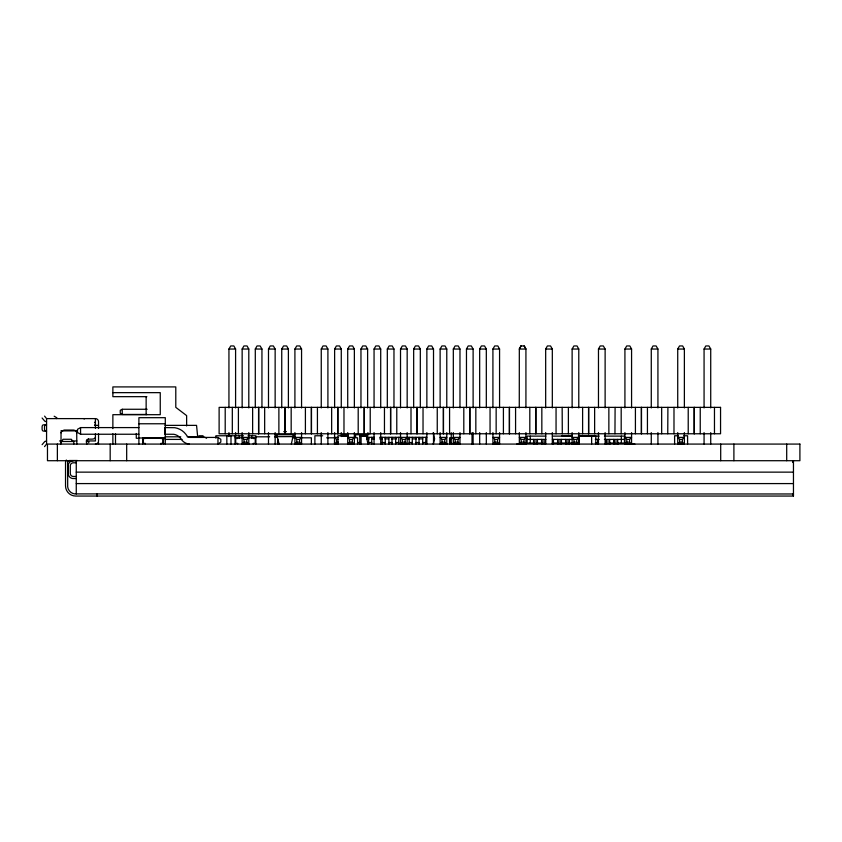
<?xml version="1.0" encoding="UTF-8"?>
<svg xmlns="http://www.w3.org/2000/svg" width="842" height="842" viewBox="0 0 842 842"><rect width="100%" height="100%" fill="white"/><g stroke="black" fill="none" stroke-linecap="round" stroke-linejoin="round"><path stroke-width="1.26" d="M86.894 444.081C83.768 435.524 93.936 441.734 95.42 437.324M76.811 444.081L76.717 432.388L75.485 430.609L73.696 430.052L64.139 430.052L61.666 431.262L61.034 432.862L61.013 443.313M86.894 440.44L88.463 438.882M278.26 439.229L277.565 444.081L277.565 441.661M61.034 432.862L61.213 432.093M291.321 444.081L293.395 434.725M433.22 444.081L434.63 438.882L433.22 432.651M367.954 444.081L366.554 437.324L367.954 432.651M792.711 462.479L793.459 460.711L793.459 496.054L75.748 496.054A10.209 10.209 0 0 1 65.529 485.834L65.529 462.49A4.073 4.073 0 0 1 66.371 460.016M255.294 407.938L255.294 349.041L257.02 345.946L260.157 345.946L261.946 349.041L261.946 407.938M268.493 407.938L268.493 349.041L270.219 345.946L273.355 345.946L275.145 349.041L275.145 407.938M321.255 407.938L321.255 349.041L322.991 345.946L326.128 345.946L327.906 349.041L327.906 407.938M360.965 407.938L360.965 349.041L362.692 345.946L365.828 345.946L367.617 349.041L367.617 407.938M374.058 407.938L374.058 349.041L375.795 345.946L378.932 345.946L380.71 349.041L380.71 407.938M413.664 407.938L413.664 349.041L415.39 345.946L418.527 345.946L420.316 349.041L420.316 407.938M426.862 407.938L426.862 349.041L428.589 345.946L431.725 345.946L433.514 349.041L433.514 407.938M466.468 407.938L466.468 349.041L468.194 345.946L471.331 345.946L473.12 349.041L473.12 407.938M479.666 407.938L479.666 349.041L481.392 345.946L484.529 345.946L486.318 349.041L486.318 407.938M545.669 407.938L545.669 349.041L547.395 345.946L550.531 345.946L552.32 349.041L552.32 407.938M598.473 407.938L598.473 349.041L600.199 345.946L603.335 345.946L605.124 349.041L605.124 407.938M651.276 407.938L651.276 349.041L653.003 345.946L656.139 345.946L657.928 349.041L657.928 407.938M704.07 407.938L704.07 349.041L705.807 345.946L708.943 345.946L710.722 349.041L710.722 407.938M56.382 418.611L56.856 417.779L54.162 416.222M228.94 407.938L228.94 349.041L230.729 345.946L233.865 345.946L235.592 349.041L235.592 407.938M242.149 407.938L242.149 349.041L243.927 345.946L247.064 345.946L248.8 349.041L248.8 407.938M281.744 407.938L281.744 349.041L283.533 345.946L286.669 345.946L288.396 349.041L288.396 407.938M294.911 407.938L294.911 349.041L296.7 345.946L299.836 345.946L301.562 349.041L301.562 407.938M334.621 407.938L334.621 349.041L336.4 345.946L339.537 345.946L341.273 349.041L341.273 407.938M347.714 407.938L347.714 349.041L349.504 345.946L352.64 345.946L354.366 349.041L354.366 407.938M387.32 407.938L387.32 349.041L389.099 345.946L392.235 345.946L393.972 349.041L393.972 407.938M400.518 407.938L400.518 349.041L402.308 345.946L405.444 345.946L407.17 349.041L407.17 407.938M440.124 407.938L440.124 349.041L441.903 345.946L445.039 345.946L446.776 349.041L446.776 407.938M453.322 407.938L453.322 349.041L455.101 345.946L458.248 345.946L459.974 349.041L459.974 407.938M492.917 407.938L492.917 349.041L494.707 345.946L497.843 345.946L499.569 349.041L499.569 407.938M521.103 345.946L519.325 349.041L519.272 407.938M572.128 407.938L572.128 349.041L573.907 345.946L577.044 345.946L578.78 349.041L578.78 407.938M624.922 407.938L624.922 349.041L626.711 345.946L629.848 345.946L631.574 349.041L631.574 407.938M677.726 407.938L677.726 349.041L679.515 345.946L682.652 345.946L684.378 349.041L684.378 407.938M61.645 441.482L62.982 439.271L71.412 439.271L72.738 441.482M42.1 444.681L44.826 441.482L46.573 440.966M44.542 446.628L46.573 444.081L46.573 418.611L44.584 416.127M274.902 436.693L295.174 436.588M248.8 444.039L242.149 444.039L244.012 442.176L246.79 442.176L248.8 444.039L248.8 432.599M244.012 439.398L246.79 439.398L248.8 437.387L242.149 437.387L244.012 439.398L244.012 442.176M301.562 444.039L294.911 444.039L296.773 442.176L299.552 442.176L301.562 444.039L301.562 432.599M296.773 439.398L299.552 439.398L301.562 437.387L294.911 437.387L296.773 439.398L296.773 442.176M337.947 437.387L334.621 437.387L336.484 439.398L336.484 442.176L334.621 444.039L337.947 444.039L337.989 435.767L348.377 435.767M354.366 444.039L347.714 444.039L349.577 442.176L352.356 442.176L354.366 444.039L354.366 432.599M349.577 439.398L352.356 439.398L354.366 437.387L347.714 437.387L349.577 439.398L349.577 442.176M407.17 444.039L400.518 444.039L402.381 442.176L405.16 442.176L407.17 444.039L407.17 432.599M402.381 439.398L405.16 439.398L407.17 437.387L400.518 437.387L402.381 439.398L402.381 442.176M446.776 444.039L440.124 444.039L441.987 442.176L444.755 442.176L446.776 444.039L446.776 432.599M441.987 439.398L444.755 439.398L446.776 437.387L440.124 437.387L441.987 439.398L441.987 442.176M459.974 444.039L453.322 444.039L455.185 442.176L457.964 442.176L459.974 444.039L459.974 432.599M455.185 439.398L457.964 439.398L459.974 437.387L453.322 437.387L455.185 439.398L455.185 442.176M499.569 444.039L492.917 444.039L494.78 442.176L497.559 442.176L499.569 444.039L499.569 432.599M494.78 439.398L497.559 439.398L499.569 437.387L492.917 437.387L494.78 439.398L494.78 442.176M519.325 444.039L521.187 442.176L523.966 442.176L525.976 444.039L519.325 444.039L519.325 432.599M521.187 439.398L523.966 439.398L525.976 437.387L519.325 437.387L521.187 439.398L521.187 442.176M578.78 444.039L572.128 444.039L573.991 442.176L576.77 442.176L578.78 444.039L578.78 432.599M573.991 439.398L576.77 439.398L578.78 437.387L572.128 437.387L573.991 439.398L573.991 442.176M631.574 444.039L624.922 444.039L626.785 442.176L626.785 439.398L624.922 437.387L631.574 437.387L629.563 439.398L629.563 442.176L631.574 444.039L631.574 432.599M684.378 444.039L677.726 444.039L679.589 442.176L682.367 442.176L684.378 444.039L684.378 432.599M679.589 439.398L682.367 439.398L684.378 437.387L677.726 437.387L679.589 439.398L679.589 442.176M138.877 427.589L80.569 427.589L77.475 429.315L77.475 432.451L80.569 434.24L138.877 434.24M147.161 409.265L122.237 409.265L120.248 410.296L120.248 413.422L122.237 414.453L147.055 414.453M73.212 460.711L72.623 460.753A5.063 5.063 0 0 0 68.265 465.11L68.265 474.151A5.063 5.063 0 0 0 72.623 478.509L76.264 478.551M228.94 349.041L235.592 349.041M242.149 349.041L248.8 349.041M255.294 349.041L261.946 349.041M268.493 349.041L275.145 349.041M281.744 349.041L288.396 349.041M294.911 349.041L301.562 349.041M321.255 349.041L327.906 349.041M334.621 349.041L341.273 349.041M347.714 349.041L354.366 349.041M360.965 349.041L367.617 349.041M374.058 349.041L380.71 349.041M387.32 349.041L393.972 349.041M400.518 349.041L407.17 349.041M413.664 349.041L420.316 349.041M426.862 349.041L433.514 349.041M440.124 349.041L446.776 349.041M453.322 349.041L459.974 349.041M466.468 349.041L473.12 349.041M479.666 349.041L486.318 349.041M492.917 349.041L499.569 349.041M545.669 349.041L552.32 349.041M572.128 349.041L578.78 349.041M598.473 349.041L605.124 349.041M624.922 349.041L631.574 349.041M651.276 349.041L657.928 349.041M677.726 349.041L684.378 349.041M704.07 349.041L710.722 349.041M112.87 392.646L160.254 392.646L160.254 414.685L112.87 414.685L112.87 428.631M146.866 396.666L112.87 396.666L112.87 386.91L175.789 386.91L175.789 407.349L186.629 415.601L186.629 425.957M46.573 418.611L95.42 418.611A3.115 3.115 0 0 1 98.535 421.737L98.535 428.494M46.521 421.737L44.826 421.21L42.1 418.011M138.898 423.768L165.295 423.768M46.573 424.852L43.426 424.852A2.084 1.326 90 0 0 42.1 426.926L42.1 429.01A2.084 1.326 -90 0 0 43.426 431.083L46.573 431.083M95.42 425.368L98.535 425.368M165.032 425.368L196.554 425.368L197.67 436.809M60.866 430.883L76.454 430.883M283.775 431.609L286.385 431.609M347.809 434.725L342.61 434.725L342.61 436.282L348.199 436.282M368.859 434.725L355.608 434.725L355.608 437.324M198.912 435.767L203.069 435.767M243.464 435.767L215.889 435.767L215.889 438.187M247.969 435.767L255.873 435.767L255.894 444.081M322.686 435.767L314.887 435.767L314.887 444.081M367.586 435.767L361.092 435.767L361.092 444.081M561.803 435.767L572.192 435.767M578.433 435.767L595.789 435.767L595.789 444.081M678.494 435.767L674.6 435.767L674.6 444.081M683.693 435.767L687.588 435.767L687.588 444.081M545.869 436.114L527.134 436.114L527.134 443.039L534.165 443.039M552.373 436.114L571.897 436.114M578.401 436.114L599.22 436.114M604.419 436.114L624.459 436.114L624.459 443.039L617.439 443.039M359.766 436.282L367.554 436.282M165.179 436.809L180.777 436.809M187.271 436.809L202.554 436.819A7.599 7.599 0 0 1 206.585 438.261M255.579 436.809L269.65 436.809M274.766 436.809L277.323 436.809M366.554 437.324L374.406 437.324M379.647 437.324L400.613 437.324M407.16 437.324L426.81 437.324M217.962 437.43L217.962 444.081L220.825 442.071L220.825 439.292L217.962 437.43L189.682 437.43A4.357 4.357 0 0 1 186.966 435.84L185.861 434.283A17.324 17.324 0 0 0 174.81 427.704L164.8 427.589L164.8 434.24L173.778 434.283A10.672 10.672 0 0 1 181.156 439.166A11.02 11.02 0 0 0 188.545 443.997L189.282 444.081M235.065 437.808L242.875 437.808M248.085 437.808L255.894 437.808M292.385 437.808L294.974 437.808M300.994 437.808L311.372 437.808L311.372 444.081M326.685 437.808L334.474 437.808M353.682 437.808L357.566 437.808L357.566 444.081M452.186 437.808L449.575 437.808L449.575 444.081M138.898 437.998L165.295 437.998M138.741 438.261L136.278 438.261L136.278 433.483M452.186 438.514L450.228 438.514L450.228 443.387L452.186 443.387M366.554 438.882L369.164 438.882M371.785 438.882L374.406 438.882M379.637 438.882L382.257 438.882M384.878 438.882L388.804 438.882M391.425 438.882L396.666 438.882M407.139 438.882L409.759 438.882M412.37 438.882L416.306 438.882M418.916 438.882L422.842 438.882M165.179 439.408L182.072 439.408M336.484 439.398L338.337 439.398M527.134 439.408L545.869 439.408M552.373 439.408L571.897 439.408M595.315 439.408L599.22 439.408M604.419 439.408L624.459 439.408M626.785 439.398L629.563 439.398M533.586 439.924L537.428 439.924M541.585 439.924L545.427 439.924M557.593 439.924L561.435 439.924M565.592 439.924L569.445 439.924M605.787 439.924L609.64 439.924M613.797 439.924L617.639 439.924M59.582 440.966L62.676 440.966M72.054 440.966L76.864 440.966M86.694 440.913L95.42 440.966L95.42 433.767M86.894 441.587L88.768 441.587L88.768 442.829M533.586 442.008L537.428 442.008M541.585 442.008L545.427 442.008M557.593 442.008L561.435 442.008M565.592 442.008L569.445 442.008M605.787 442.008L609.64 442.008M613.797 442.008L617.639 442.008M336.484 442.176L338.337 442.176M626.785 442.176L629.563 442.176M357.682 442.524L359.766 442.524M368.628 442.524L371.743 442.524M382.142 442.524L385.257 442.524M388.899 442.524L392.014 442.524M395.656 442.524L398.771 442.524M409.17 442.524L412.285 442.524M415.916 442.524L419.042 442.524M422.673 442.524L425.799 442.524M536.764 443.039L541.964 443.039M552.373 443.039L557.583 443.039M561.488 443.039L566.687 443.039M569.287 443.039L571.897 443.039M595.315 443.039L597.915 443.039M609.629 443.039L614.839 443.039M519.861 443.566L516.746 444.081M533.586 443.566L537.428 443.566M541.585 443.566L545.427 443.566M557.593 443.566L561.435 443.566M565.592 443.566L569.445 443.566M605.787 443.566L609.64 443.566M613.797 443.566L617.639 443.566M630.69 443.566L634.847 444.081M77.411 460.5L69.349 460.521A1.989 1.989 0 0 0 67.634 462.237L67.686 486.897A8.125 8.125 0 0 0 74.685 493.896L793.459 493.97L792.711 494.286L793.459 496.054M76.264 462.795L73.286 462.795A2.979 2.979 0 0 0 70.307 465.763L70.307 473.488A2.979 2.979 0 0 0 73.286 476.467L76.264 476.467M76.264 472.141L793.459 472.141M76.264 483.582L793.459 483.582M524.134 345.946L525.924 349.041L525.924 407.938M76.622 432.093L76.801 432.862M278.839 444.081L276.765 434.725M786.702 444.081L786.702 460.711M733.898 444.081L733.898 460.711M720.699 444.081L720.699 460.711M714.469 407.37L714.469 433.767M710.722 432.599L710.722 444.039M704.07 432.599L704.07 444.039M700.239 407.37L700.239 433.767M694.303 407.37L694.303 433.767M694.155 407.37L694.155 433.767M688.219 407.37L688.219 433.767M682.367 439.398L682.367 442.176M677.726 432.599L677.726 444.039M673.989 407.37L673.989 433.767M667.906 407.37L667.748 433.767M661.665 407.37L661.665 433.767M657.928 432.599L657.928 444.039M651.276 432.599L651.276 444.039M647.435 407.37L647.435 433.767M641.499 407.37L641.499 433.767M641.351 407.37L641.351 433.767M635.415 407.37L635.415 433.767M624.922 432.599L624.922 444.039M621.343 436.114L621.343 443.039M621.186 407.37L621.186 433.767M617.786 442.408L617.786 444.081M617.639 439.408L617.639 444.081M615.102 407.37L614.955 433.767M613.944 442.408L613.944 444.081M613.797 439.408L613.797 444.081M609.776 442.408L609.776 444.081M609.64 439.408L609.64 444.081M608.861 407.37L608.861 433.767M605.787 439.408L605.787 444.081M605.124 432.599L605.124 444.039M598.473 432.599L598.473 444.039M597.936 442.408L597.936 444.081M597.788 439.408L597.788 444.081M594.631 407.37L594.631 433.767M591.631 435.767L591.631 444.081M588.695 407.37L588.695 433.767M588.547 407.37L588.547 433.767M582.611 407.37L582.611 433.767M579.159 435.767L579.159 444.081M576.77 439.398L576.77 442.176M572.128 432.599L572.128 444.039M569.445 439.408L569.445 444.081M568.382 407.37L568.382 433.767M565.961 443.039L565.961 444.081M565.592 439.408L565.592 444.081M562.151 407.37L562.298 433.767M561.435 439.408L561.435 444.081M557.593 439.408L557.593 444.081M556.057 407.37L556.057 433.767M553.436 439.408L553.436 444.081M552.32 432.599L552.32 444.039M545.669 432.599L545.669 444.039M545.427 439.408L545.427 444.081M541.838 407.37L541.838 433.767M541.585 439.408L541.585 444.081M537.428 439.408L537.428 444.081M535.891 407.37L535.891 433.767M535.744 407.37L535.744 433.767M533.586 439.408L533.586 444.081M530.26 436.114L530.26 443.039M529.807 407.37L529.807 433.767M525.924 432.599L525.924 444.039M523.966 439.398L523.966 442.176M515.578 407.37L515.578 433.767M509.494 407.37L509.494 433.767M509.347 407.37L509.347 433.767M503.411 407.37L503.411 433.767M497.559 439.398L497.559 442.176M496.148 407.37L496.148 433.767M492.917 432.599L492.917 444.039M490.055 407.37L490.055 433.767M486.318 432.599L486.318 444.039M479.666 432.599L479.666 444.039M475.835 407.37L475.835 433.767M473.12 432.599L473.12 444.039M472.025 432.651L472.025 444.081M469.889 407.37L469.889 433.767M469.741 407.37L469.741 433.767M463.805 407.37L463.805 433.767M457.964 439.398L457.964 442.176M453.322 432.599L453.322 444.039M451.238 432.651L451.238 444.081M449.575 407.37L449.575 433.767M444.755 439.398L444.755 442.176M443.492 407.37L443.492 433.767M443.345 407.37L443.345 433.767M440.124 432.599L440.124 444.039M437.251 407.37L437.251 433.767M433.514 432.599L433.514 444.039M426.862 432.599L426.862 444.039M425.799 437.324L425.799 444.081M423.031 407.37L423.031 433.767M422.673 437.324L422.673 444.081M419.042 437.324L419.042 444.081M417.095 407.37L417.095 433.767M416.937 407.37L416.937 433.767M415.916 437.324L415.916 444.081M412.285 437.324L412.285 444.081M411.001 407.37L411.001 433.767M409.17 437.324L409.17 444.081M405.16 439.398L405.16 442.176M400.518 432.599L400.518 444.039M398.771 437.324L398.771 444.081M396.782 407.37L396.782 433.767M395.656 437.324L395.656 444.081M392.014 437.324L392.014 444.081M390.688 407.37L390.688 433.767M390.541 407.37L390.541 433.767M388.899 437.324L388.899 444.081M385.257 437.324L385.257 444.081M384.457 407.37L384.457 433.767M382.142 437.324L382.142 444.081M380.71 432.599L380.71 444.039M374.058 432.599L374.058 444.039M371.743 437.324L371.743 444.081M370.227 407.37L370.227 433.767M368.628 437.324L368.628 444.081M364.291 407.37L364.291 433.767M364.144 407.37L364.144 433.767M359.766 434.725L359.766 444.081M358.197 407.37L358.197 433.767M352.356 439.398L352.356 442.176M347.714 432.599L347.714 444.039M343.978 407.37L343.978 433.767M341.273 432.599L341.273 436.535M337.884 407.37L337.884 433.767M337.737 407.37L337.737 433.767M334.621 432.599L334.474 444.081M331.653 407.37L331.653 433.767M327.906 432.599L327.885 444.081M321.255 432.599L321.255 444.039M317.423 407.37L317.423 433.767M311.487 407.37L311.487 433.767M311.34 407.37L311.34 433.767M305.404 407.37L305.404 433.767M301.457 437.808L301.457 438.514M299.552 439.398L299.552 442.176M294.911 432.599L294.911 444.039M291.174 407.37L291.174 433.767M285.091 407.37L285.091 433.767M284.975 407.37L284.975 433.767M278.881 407.37L278.881 433.767M278.607 441.661L278.607 444.081M275.145 432.599L275.145 444.039M268.493 432.599L268.493 444.039M264.662 407.37L264.662 433.767M258.715 407.37L258.715 433.767M258.568 407.37L258.568 433.767M253.284 437.808L253.284 438.514L255.242 438.514L255.242 443.387L253.284 443.387L253.284 444.081M252.632 407.37L252.632 433.767M251.716 435.767L251.716 438.187M246.79 439.398L246.79 442.176M242.149 432.599L242.149 444.039M239.244 435.767L239.244 438.187M238.402 407.37L238.402 433.767M237.665 437.808L237.665 438.514L235.718 438.514L235.718 443.387L237.665 443.387L237.665 444.081M235.592 432.599L235.592 436.535M235.086 435.767L235.065 444.081M232.318 407.37L232.318 433.767M230.992 435.767L230.992 444.081M228.94 432.599L228.94 436.535M226.835 435.767L226.835 444.081M225.203 407.37L225.203 433.767M165.295 444.081L165.295 417.685L138.898 417.685L138.898 444.081M163.485 444.081L163.485 437.808L142.656 437.808L142.656 444.081M160.885 437.808L160.885 438.514L162.843 438.514L162.843 443.387L160.885 443.387L160.885 444.081M146.14 396.666L146.14 414.685M145.266 437.808L145.266 438.514L143.308 438.514L143.308 443.387L145.266 443.387L145.266 444.081M126.679 444.081L126.679 460.711M122.237 409.265L122.237 414.453M115.501 433.767L115.501 444.081M112.87 433.725L112.87 444.081M110.176 444.081L110.176 460.711M98.535 433.767L98.535 440.966A3.115 3.115 0 0 1 95.42 444.081M98.535 442.829L98.535 444.397M97.051 493.97L97.051 496.054M95.42 418.611L95.42 428.399M80.569 427.589L80.569 434.24M76.264 460.711L76.264 493.97M73.77 444.081L73.77 441.482L60.771 441.482L60.771 444.081M57.372 444.081L57.372 460.711M45.826 431.083A2.084 1.326 -90 0 1 44.5 429.01L44.5 426.926A2.084 1.326 90 0 1 45.826 424.852M83.474 418.611A2.084 2.084 0 0 1 84.505 418.895M95.42 423.958A3.115 1.789 0 0 1 94.504 425.221M95.42 421.4A3.115 1.789 0 0 1 94.504 422.663M275.05 434.809A2.6 2.6 0 0 1 275.387 434.746L294.774 434.746A2.6 2.6 0 0 1 295.11 434.809M520.998 345.946L519.272 349.041L525.976 349.041L524.25 345.946L520.998 345.946M720.552 407.37L219.12 407.37L219.12 433.767L720.552 433.767L720.552 407.37M799.9 444.081L47.468 444.081L47.468 460.711L799.9 460.711L799.9 444.081"/></g></svg>
